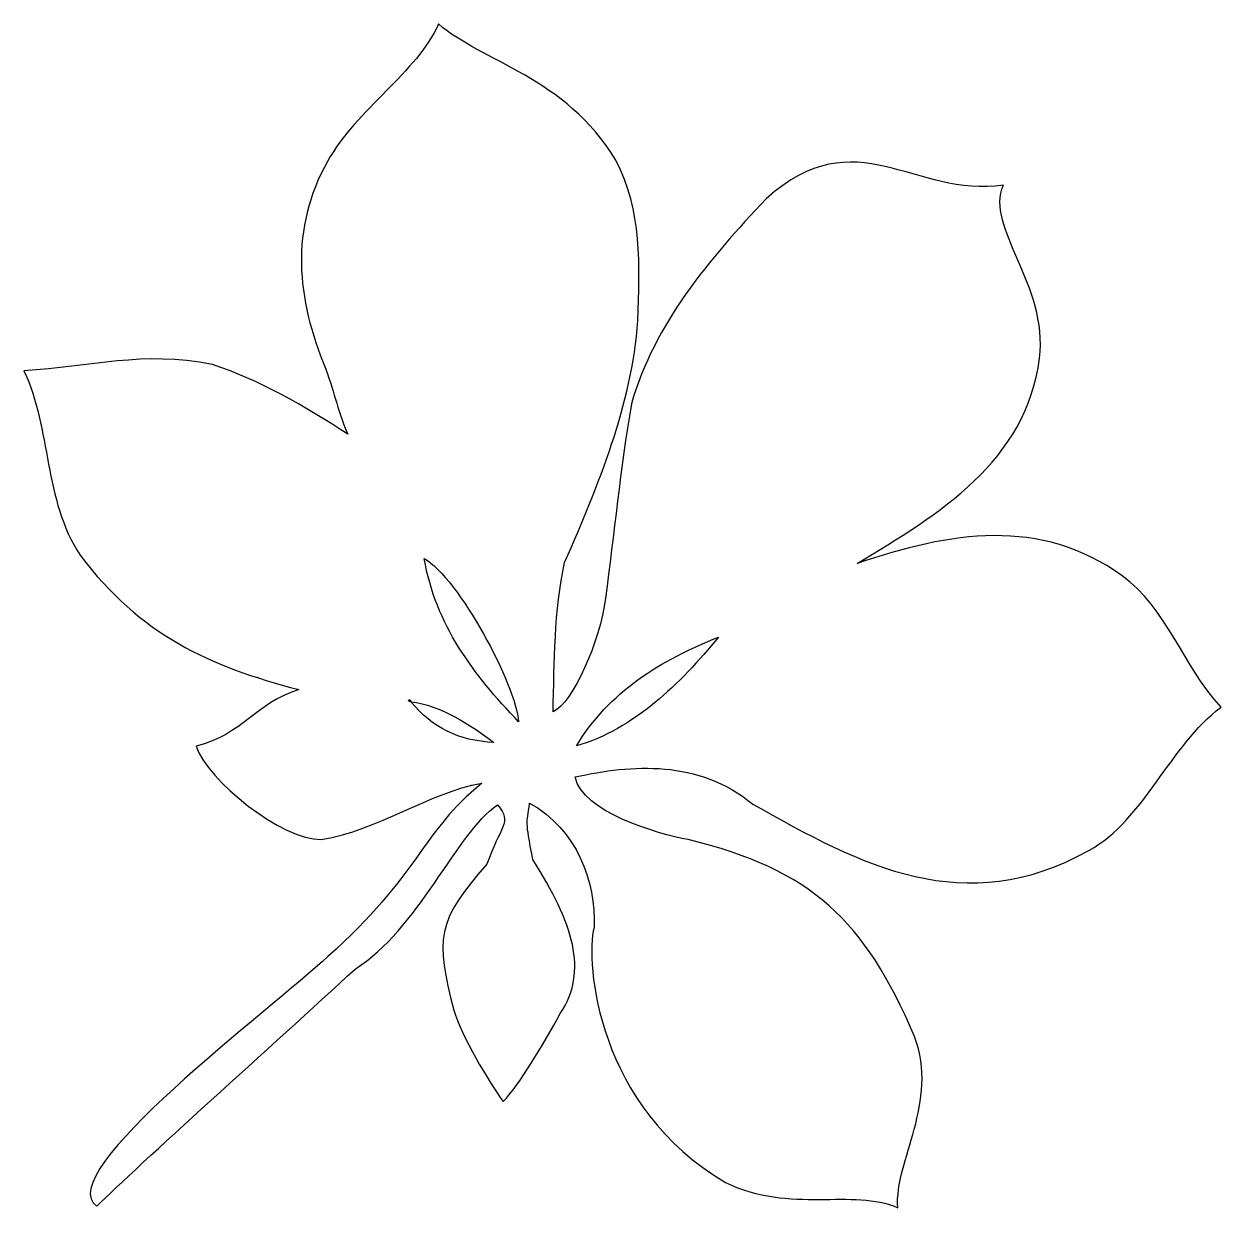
# Model space of a CAD drawing. Header units: centimetres. Extents: x -5.36 to 2.2, y 0.01 to 7.53.
import ezdxf

# ---------------------------------------------------------------- set-up
doc = ezdxf.new("R2010")
doc.units = ezdxf.units.CM
doc.header["$MEASUREMENT"] = 0
doc.layers.add('Layer 1', color=7, linetype='Continuous')

msp = doc.modelspace()

# ---------------------------------------------------------------- linework, layer by layer
at = {"layer": 'Layer 1', "color": 56}
for points, knots in [([(0.82626, 6.50771), (0.7074, 6.23924), (1.11223, 5.8774), (1.0539, 5.41434), (1.0539, 5.41434), (0.97199, 4.76421), (0.41988, 4.43118), (-0.09793, 4.11858), (-0.09793, 4.11858), (0.49075, 4.31898), (1.05903, 4.414), (1.57645, 4.0408), (1.57645, 4.0408), (1.85603, 3.83915), (1.96125, 3.47257), (2.20049, 3.21127), (2.20049, 3.21127), (1.87546, 2.96742), (1.71854, 2.50311), (1.36556, 2.30681), (1.36556, 2.30681), (0.5804, 1.87019), (-0.06781, 2.20911), (-0.75668, 2.59951), (-0.75668, 2.59951), (-1.10283, 2.88234), (-1.52018, 2.85007), (-1.87873, 2.77135), (-1.87873, 2.77135), (-1.8337, 2.54902), (-1.36001, 2.41155), (-1.16446, 2.37537), (-1.16446, 2.37537), (-0.38637, 2.18556), (-0.05208, 1.87042), (0.26447, 1.13295), (0.26447, 1.13295), (0.42081, 0.71476), (0.13939, 0.35057), (0.15821, 0.05151), (0.15821, 0.05151), (-0.12345, 0.17722), (-0.51757, 0.0115), (-0.93022, 0.21112), (-0.93022, 0.21112), (-1.73658, 0.68307), (-1.81763, 1.59599), (-1.75958, 1.82082), (-1.75958, 1.82082), (-1.74823, 2.11349), (-1.86711, 2.44084), (-2.16681, 2.6059), (-2.16681, 2.6059), (-2.18529, 2.45896), (-2.19424, 2.51523), (-2.14653, 2.24945), (-2.14653, 2.24945), (-1.8891, 1.84662), (-1.79476, 1.54697), (-1.97279, 1.27668), (-1.97279, 1.27668), (-2.08589, 1.07577), (-2.22813, 0.82955), (-2.3335, 0.72193), (-2.3335, 0.72193), (-2.42507, 0.85039), (-2.60082, 1.13865), (-2.64529, 1.29829), (-2.64529, 1.29829), (-2.76075, 1.74815), (-2.75814, 1.85891), (-2.43576, 2.21985), (-2.43576, 2.21985), (-2.3555, 2.46326), (-2.26861, 2.47928), (-2.36991, 2.59567), (-2.36991, 2.59567), (-2.63157, 2.41004), (-2.87025, 1.8087), (-3.26863, 1.55767), (-3.26863, 1.55767), (-3.78205, 1.08411), (-4.64255, 0.31741), (-4.8992, 0.06037), (-4.8992, 0.06037), (-5.20005, 0.26393), (-3.78922, 1.31193), (-3.4416, 1.63682), (-3.4416, 1.63682), (-2.86347, 2.15093), (-2.85034, 2.4237), (-2.46804, 2.7313), (-2.46804, 2.7313), (-2.80473, 2.67287), (-3.12167, 2.43358), (-3.48193, 2.37628), (-3.48193, 2.37628), (-3.72637, 2.36973), (-4.20345, 2.75019), (-4.27285, 2.96488), (-4.27285, 2.96488), (-3.97684, 3.03981), (-3.89877, 3.23553), (-3.62439, 3.32243), (-3.62439, 3.32243), (-4.18827, 3.46997), (-4.62534, 3.6667), (-5.00482, 4.1711), (-5.00482, 4.1711), (-5.23718, 4.52255), (-5.18664, 4.96486), (-5.36001, 5.33516), (-5.36001, 5.33516), (-4.93753, 5.35957), (-4.61012, 5.46335), (-4.17015, 5.37591), (-4.17015, 5.37591), (-3.87972, 5.28077), (-3.58134, 5.11054), (-3.31423, 4.93472), (-3.31423, 4.93472), (-3.37199, 5.06371), (-3.39713, 5.19011), (-3.4534, 5.34539), (-3.4534, 5.34539), (-3.64051, 5.79643), (-3.68094, 6.22883), (-3.44326, 6.65713), (-3.44326, 6.65713), (-3.2558, 6.99276), (-2.8757, 7.21912), (-2.7417, 7.52528), (-2.7417, 7.52528), (-2.47064, 7.28795), (-1.94002, 7.19218), (-1.62165, 6.66438), (-1.62165, 6.66438), (-1.45396, 6.34788), (-1.47154, 5.99799), (-1.4819, 5.65311), (-1.4819, 5.65311), (-1.52363, 5.1142), (-1.72939, 4.61724), (-1.94511, 4.12563), (-1.94511, 4.12563), (-2.01169, 3.8195), (-2.01091, 3.4963), (-2.01792, 3.18218), (-2.01792, 3.18218), (-1.89612, 3.23563), (-1.7192, 3.63069), (-1.68709, 3.89929), (-1.68709, 3.89929), (-1.63253, 4.30427), (-1.59273, 4.7189), (-1.52389, 5.12615), (-1.52389, 5.12615), (-1.3745, 5.64), (-1.03236, 6.04012), (-0.67233, 6.42164), (-0.67233, 6.42164), (-0.10308, 6.93385), (0.26551, 6.42336), (0.82626, 6.50771)], [0, 0, 0, 0, 0.0238095, 0.0238095, 0.0238095, 0.0238095, 0.047619, 0.047619, 0.047619, 0.047619, 0.0714286, 0.0714286, 0.0714286, 0.0714286, 0.0952381, 0.0952381, 0.0952381, 0.0952381, 0.1190476, 0.1190476, 0.1190476, 0.1190476, 0.1428571, 0.1428571, 0.1428571, 0.1428571, 0.1666667, 0.1666667, 0.1666667, 0.1666667, 0.1904762, 0.1904762, 0.1904762, 0.1904762, 0.2142857, 0.2142857, 0.2142857, 0.2142857, 0.2380952, 0.2380952, 0.2380952, 0.2380952, 0.2619048, 0.2619048, 0.2619048, 0.2619048, 0.2857143, 0.2857143, 0.2857143, 0.2857143, 0.3095238, 0.3095238, 0.3095238, 0.3095238, 0.3333333, 0.3333333, 0.3333333, 0.3333333, 0.3571429, 0.3571429, 0.3571429, 0.3571429, 0.3809524, 0.3809524, 0.3809524, 0.3809524, 0.4047619, 0.4047619, 0.4047619, 0.4047619, 0.4285714, 0.4285714, 0.4285714, 0.4285714, 0.452381, 0.452381, 0.452381, 0.452381, 0.4761905, 0.4761905, 0.4761905, 0.4761905, 0.5, 0.5, 0.5, 0.5, 0.5238095, 0.5238095, 0.5238095, 0.5238095, 0.547619, 0.547619, 0.547619, 0.547619, 0.5714286, 0.5714286, 0.5714286, 0.5714286, 0.5952381, 0.5952381, 0.5952381, 0.5952381, 0.6190476, 0.6190476, 0.6190476, 0.6190476, 0.6428571, 0.6428571, 0.6428571, 0.6428571, 0.6666667, 0.6666667, 0.6666667, 0.6666667, 0.6904762, 0.6904762, 0.6904762, 0.6904762, 0.7142857, 0.7142857, 0.7142857, 0.7142857, 0.7380952, 0.7380952, 0.7380952, 0.7380952, 0.7619048, 0.7619048, 0.7619048, 0.7619048, 0.7857143, 0.7857143, 0.7857143, 0.7857143, 0.8095238, 0.8095238, 0.8095238, 0.8095238, 0.8333333, 0.8333333, 0.8333333, 0.8333333, 0.8571429, 0.8571429, 0.8571429, 0.8571429, 0.8809524, 0.8809524, 0.8809524, 0.8809524, 0.9047619, 0.9047619, 0.9047619, 0.9047619, 0.9285714, 0.9285714, 0.9285714, 0.9285714, 0.952381, 0.952381, 0.952381, 0.952381, 1, 1, 1, 1]), ([(-2.83197, 4.15021), (-2.76011, 3.73145), (-2.5228, 3.42081), (-2.2361, 3.11949), (-2.2361, 3.11949), (-2.25145, 3.35178), (-2.61399, 4.02575), (-2.83197, 4.15021)], [0, 0, 0, 0, 0.3333333, 0.3333333, 0.3333333, 0.3333333, 1, 1, 1, 1]), ([(-0.97306, 3.65323), (-1.33225, 3.51473), (-1.67164, 3.30249), (-1.87052, 2.96681), (-1.87052, 2.96681), (-1.50522, 3.07354), (-1.21819, 3.35785), (-0.97306, 3.65323)], [0, 0, 0, 0, 0.3333333, 0.3333333, 0.3333333, 0.3333333, 1, 1, 1, 1]), ([(-2.91614, 3.24632), (-2.92097, 3.27084), (-2.94845, 3.25024), (-2.91614, 3.24632), (-2.91614, 3.24632), (-2.77937, 3.08114), (-2.61654, 2.99969), (-2.39178, 2.98893), (-2.39178, 2.98893), (-2.53857, 3.09744), (-2.72787, 3.22526), (-2.91614, 3.24632)], [0, 0, 0, 0, 0.25, 0.25, 0.25, 0.25, 0.5, 0.5, 0.5, 0.5, 1, 1, 1, 1])]:
    msp.add_open_spline(points, degree=3, knots=knots, dxfattribs=at)

doc.saveas('drawing.dxf')
